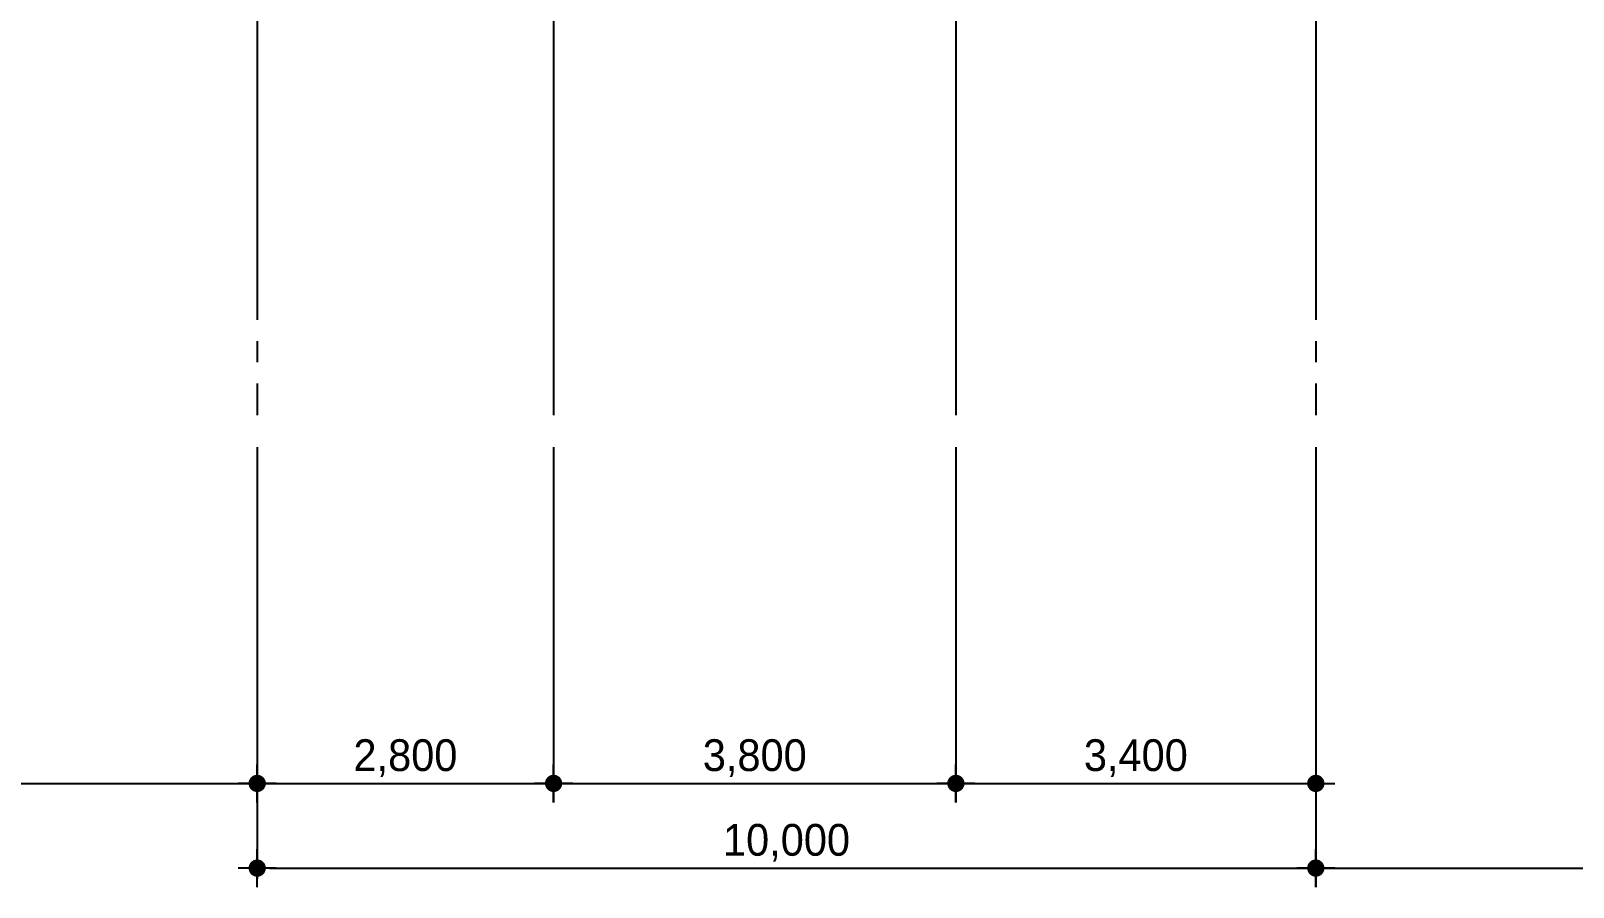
# Model space of a CAD drawing. Extents: x 14074245 to 14153635, y -1806033 to -1750552.
# Drawn here: x 14087402 to 14101971, y -1802086 to -1793998 of the extents above; entities that cross this region are included whole.
import ezdxf

# ---------------------------------------------------------------- set-up
doc = ezdxf.new("R2010")
doc.units = 0
doc.header["$LTSCALE"] = 100
doc.header["$MEASUREMENT"] = 0
doc.header["$PDSIZE"] = -10
doc.linetypes.add('CEN', pattern=[66, 60, -2, 2, -2])
doc.layers.get('0').update_dxf_attribs({"linetype": 'CONTINUOUS'})
doc.layers.get('Defpoints').update_dxf_attribs({"linetype": 'CONTINUOUS'})
doc.layers.add('CEN', color=1, linetype='CEN')
doc.layers.add('DIM', color=7, linetype='CONTINUOUS')
doc.styles.add('굴림', font='H2HDRM.TTF')
doc.dimstyles.new('DIM50', dxfattribs={"dimscale": 50, "dimtxt": 3, "dimasz": 1.2, "dimexe": 1, "dimexo": 1, "dimgap": 0.6, "dimtad": 1, "dimdec": 4, "dimzin": 0, "dimdsep": 46, "dimlunit": 6, "dimtxsty": '굴림', "dimblk": 'DOTT', "dimcen": 0.09, "dimadec": 0, "dimazin": 0, "dimtfac": 1, "dimtdec": 4, "dimtofl": 0, "dimtmove": 2, "dimatfit": 2, "dimldrblk": 'DOTT', "dimfxl": 1, "dimtolj": 1, "dimtzin": 0, "dimarcsym": 0})

# ---------------------------------------------------------------- blocks, each defined once
blk = doc.blocks.new('DOTT')
for p, q in [((0, 1.5), (0, -1.5)), ((-1.5, 0), (1.5, 0))]:
    blk.add_line(p, q)
at = {"color": 6, "const_width": 0.68}
blk.add_lwpolyline([(-0.34, 0, 1), (0.34, 0, 1)], format="xyb", close=True, dxfattribs=at)
blk = doc.blocks.new('*D45')
at = {"layer": 'Defpoints', "color": 0, "lineweight": -3}
for p in [(14089540, -1797629), (14099540, -1797629), (14099540, -1801906)]:
    blk.add_point(p, dxfattribs=at)
at = {"layer": 'DIM', "color": 7, "lineweight": -2}
for p, q in [((14089540, -1797929), (14089540, -1802006)), ((14099540, -1797929), (14099540, -1802006)), ((14089660, -1801906), (14099420, -1801906))]:
    blk.add_line(p, q, dxfattribs=at)
at = {"layer": 'DIM', "color": 7, "lineweight": -2, "xscale": 120, "yscale": 120, "zscale": 120, "rotation": 180}
blk.add_blockref('DOTT', (14089540, -1801906), dxfattribs=at)
at = {"layer": 'DIM', "color": 7, "lineweight": -2, "xscale": 120, "yscale": 120, "zscale": 120}
blk.add_blockref('DOTT', (14099540, -1801906), dxfattribs=at)
at = {"layer": 'DIM', "color": 3, "insert": (14094540, -1801667), "char_height": 300, "attachment_point": 5, "style": '굴림'}
blk.add_mtext('\\A1;10,000', dxfattribs=at)
blk = doc.blocks.new('*D46')
at = {"layer": 'Defpoints', "color": 0, "lineweight": -3}
for p in [(14099540, -1797629), (14109540, -1797629), (14109540, -1801906)]:
    blk.add_point(p, dxfattribs=at)
at = {"layer": 'DIM', "color": 7, "lineweight": -2}
for p, q in [((14099540, -1797929), (14099540, -1802006)), ((14109540, -1797929), (14109540, -1802006)), ((14099660, -1801906), (14109420, -1801906))]:
    blk.add_line(p, q, dxfattribs=at)
at = {"layer": 'DIM', "color": 7, "lineweight": -2, "xscale": 120, "yscale": 120, "zscale": 120, "rotation": 180}
blk.add_blockref('DOTT', (14099540, -1801906), dxfattribs=at)
at = {"layer": 'DIM', "color": 7, "lineweight": -2, "xscale": 120, "yscale": 120, "zscale": 120}
blk.add_blockref('DOTT', (14109540, -1801906), dxfattribs=at)
at = {"layer": 'DIM', "color": 3, "insert": (14104540, -1801667), "char_height": 300, "attachment_point": 5, "style": '굴림'}
blk.add_mtext('\\A1;10,000', dxfattribs=at)
blk = doc.blocks.new('*D47')
at = {"layer": 'Defpoints', "color": 0, "lineweight": -3}
for p in [(14089540, -1797629), (14092340, -1797629), (14092340, -1801106)]:
    blk.add_point(p, dxfattribs=at)
at = {"layer": 'DIM', "color": 7, "lineweight": -2}
for p, q in [((14089540, -1797929), (14089540, -1801206)), ((14092340, -1797929), (14092340, -1801206)), ((14089660, -1801106), (14092220, -1801106))]:
    blk.add_line(p, q, dxfattribs=at)
at = {"layer": 'DIM', "color": 7, "lineweight": -2, "xscale": 120, "yscale": 120, "zscale": 120, "rotation": 180}
blk.add_blockref('DOTT', (14089540, -1801106), dxfattribs=at)
at = {"layer": 'DIM', "color": 7, "lineweight": -2, "xscale": 120, "yscale": 120, "zscale": 120}
blk.add_blockref('DOTT', (14092340, -1801106), dxfattribs=at)
at = {"layer": 'DIM', "color": 3, "insert": (14090940, -1800867), "char_height": 300, "attachment_point": 5, "style": '굴림'}
blk.add_mtext('\\A1;2,800', dxfattribs=at)
blk = doc.blocks.new('*D48')
at = {"layer": 'Defpoints', "color": 0, "lineweight": -3}
for p in [(14092340, -1797629), (14096140, -1797629), (14096140, -1801106)]:
    blk.add_point(p, dxfattribs=at)
at = {"layer": 'DIM', "color": 7, "lineweight": -2}
for p, q in [((14092340, -1797929), (14092340, -1801206)), ((14096140, -1797929), (14096140, -1801206)), ((14092460, -1801106), (14096020, -1801106))]:
    blk.add_line(p, q, dxfattribs=at)
at = {"layer": 'DIM', "color": 7, "lineweight": -2, "xscale": 120, "yscale": 120, "zscale": 120, "rotation": 180}
blk.add_blockref('DOTT', (14092340, -1801106), dxfattribs=at)
at = {"layer": 'DIM', "color": 7, "lineweight": -2, "xscale": 120, "yscale": 120, "zscale": 120}
blk.add_blockref('DOTT', (14096140, -1801106), dxfattribs=at)
at = {"layer": 'DIM', "color": 3, "insert": (14094240, -1800867), "char_height": 300, "attachment_point": 5, "style": '굴림'}
blk.add_mtext('\\A1;3,800', dxfattribs=at)
blk = doc.blocks.new('*D49')
at = {"layer": 'Defpoints', "color": 0, "lineweight": -3}
for p in [(14096140, -1797629), (14099540, -1797629), (14099540, -1801106)]:
    blk.add_point(p, dxfattribs=at)
at = {"layer": 'DIM', "color": 7, "lineweight": -2}
for p, q in [((14096140, -1797929), (14096140, -1801206)), ((14099540, -1797929), (14099540, -1801206)), ((14096260, -1801106), (14099420, -1801106))]:
    blk.add_line(p, q, dxfattribs=at)
at = {"layer": 'DIM', "color": 7, "lineweight": -2, "xscale": 120, "yscale": 120, "zscale": 120, "rotation": 180}
blk.add_blockref('DOTT', (14096140, -1801106), dxfattribs=at)
at = {"layer": 'DIM', "color": 7, "lineweight": -2, "xscale": 120, "yscale": 120, "zscale": 120}
blk.add_blockref('DOTT', (14099540, -1801106), dxfattribs=at)
at = {"layer": 'DIM', "color": 3, "insert": (14097840, -1800867), "char_height": 300, "attachment_point": 5, "style": '굴림'}
blk.add_mtext('\\A1;3,400', dxfattribs=at)
blk = doc.blocks.new('*D148')
at = {"layer": 'Defpoints', "color": 0, "lineweight": -3}
for p in [(14077540, -1797629), (14089540, -1797629), (14089540, -1801106)]:
    blk.add_point(p, dxfattribs=at)
at = {"layer": 'DIM', "color": 7, "lineweight": -2}
for p, q in [((14077540, -1797929), (14077540, -1801206)), ((14089540, -1797929), (14089540, -1801206)), ((14077660, -1801106), (14089420, -1801106))]:
    blk.add_line(p, q, dxfattribs=at)
at = {"layer": 'DIM', "color": 7, "lineweight": -2, "xscale": 120, "yscale": 120, "zscale": 120, "rotation": 180}
blk.add_blockref('DOTT', (14077540, -1801106), dxfattribs=at)
at = {"layer": 'DIM', "color": 7, "lineweight": -2, "xscale": 120, "yscale": 120, "zscale": 120}
blk.add_blockref('DOTT', (14089540, -1801106), dxfattribs=at)
at = {"layer": 'DIM', "color": 3, "insert": (14083540, -1800867), "char_height": 300, "attachment_point": 5, "style": '굴림'}
blk.add_mtext('\\A1;12,000', dxfattribs=at)

msp = doc.modelspace()

# ---------------------------------------------------------------- linework, layer by layer
at = {"layer": 'CEN', "linetype": 'CEN'}
for p, q in [((14089539.53432, -1757728.57588), (14089539.53432, -1797628.57588)), ((14089539.53432, -1757728.57588), (14089539.53432, -1797628.57588)), ((14099539.53432, -1757728.57588), (14099539.53432, -1797628.57588)), ((14092339.53432, -1778728.57588), (14092339.53432, -1797628.57588)), ((14096139.53432, -1778728.57588), (14096139.53432, -1797628.57588))]:
    msp.add_line(p, q, dxfattribs=at)

# ---------------------------------------------------------------- dimensions: what is measured, and where the dimension line sits
at = {"layer": 'DIM'}
for base, p1, p2, picture, middle in [((14089539.53432, -1801105.91873), (14077539.53432, -1797628.57588), (14089539.53432, -1797628.57551), '*D148', (14083539.53432, -1800866.88051)), ((14099539.53432, -1801905.91873), (14089539.53432, -1797628.57588), (14099539.53432, -1797628.57551), '*D45', (14094539.53432, -1801667.25042)), ((14092339.53432, -1801105.91873), (14089539.53432, -1797628.57588), (14092339.53432, -1797628.57588), '*D47', (14090939.53432, -1800866.88051)), ((14096139.53432, -1801105.91873), (14092339.53432, -1797628.57588), (14096139.53432, -1797628.57588), '*D48', (14094239.53432, -1800866.88051)), ((14099539.53432, -1801105.91873), (14096139.53432, -1797628.57588), (14099539.53432, -1797628.57588), '*D49', (14097839.53432, -1800866.88051)), ((14109539.53432, -1801905.91873), (14099539.53432, -1797628.57588), (14109539.53432, -1797628.57551), '*D46', (14104539.53432, -1801667.25042))]:
    dim = msp.add_linear_dim(base=base, p1=p1, p2=p2, dimstyle='DIM50', override={"dimscale": 100, "dimexo": 3}, dxfattribs=at)
    dim.commit()
    dim.dimension.update_dxf_attribs({"geometry": picture, "text_midpoint": middle})

doc.saveas('drawing.dxf')
